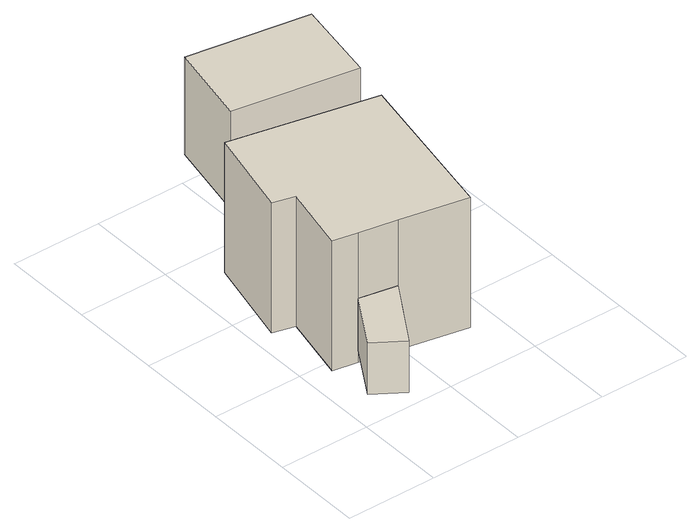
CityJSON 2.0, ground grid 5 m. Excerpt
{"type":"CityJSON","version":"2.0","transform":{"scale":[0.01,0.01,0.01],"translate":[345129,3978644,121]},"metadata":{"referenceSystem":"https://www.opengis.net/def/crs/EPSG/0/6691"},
"CityObjects":{
"building1":{"type":"Building","attributes":{"土砂災害警戒区域.現象区分":"1","土砂災害警戒区域.区域区分":"2","measuredHeight":3},"geometry":[{"type":"Solid","lod":"1","boundaries":[[[[0,1,2,3]],[[2,4,5,3]],[[1,6,4,2]],[[0,7,6,1]],[[3,5,7,0]],[[4,6,7,5]]]]}]},
"building2":{"type":"Building","attributes":{"土砂災害警戒区域.現象区分":"1","土砂災害警戒区域.区域区分":"2","measuredHeight":8.8},"geometry":[{"type":"Solid","lod":"1","boundaries":[[[[8,9,10,11,12,13,14,15]],[[14,16,17,15]],[[13,18,16,14]],[[12,19,18,13]],[[11,20,19,12]],[[10,21,20,11]],[[9,22,21,10]],[[8,23,22,9]],[[15,17,23,8]],[[16,18,19,20,21,22,23,17]]]]}]},
"building3":{"type":"Building","attributes":{"土砂災害警戒区域.現象区分":"1","土砂災害警戒区域.区域区分":"2","measuredHeight":7.5},"geometry":[{"type":"Solid","lod":"1","boundaries":[[[[24,25,26,27]],[[26,28,29,27]],[[25,30,28,26]],[[24,31,30,25]],[[27,29,31,24]],[[28,30,31,29]]]]}]}
},
"vertices":[
[484,373,133],[258,7,133],[97,115,133],[277,413,133],[97,115,433],[277,413,433],[258,7,433],[484,373,433],
[1022,1174,58],[856,300,58],[484,373,58],[277,413,58],[145,439,58],[227,811,58],[105,842,58],[225,1343,58],[105,842,815],[225,1343,815],[227,811,815],[145,439,815],[277,413,815],[484,373,815],[856,300,815],[1022,1174,815],
[1084,1407,239],[402,1522,239],[496,1980,239],[1164,1872,239],[496,1980,807],[1164,1872,807],[402,1522,807],[1084,1407,807]
]}
